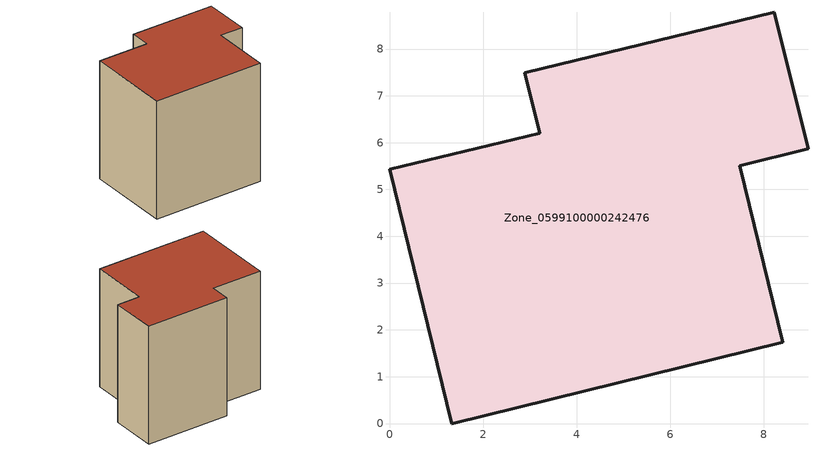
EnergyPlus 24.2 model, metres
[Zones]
Zone_0599100000242476
 floor ground (C_G): 2.89,7.49 8.22,8.78 8.94,5.87 7.48,5.51 8.4,1.74 1.33,0 0,5.43 3.21,6.2 z0
 wall outside (C_F): 1.33,0 8.4,1.74 7.48,5.51 8.94,5.87 8.22,8.78 2.89,7.49 3.21,6.2 0,5.43 1.33,0 z0:7.81
 roof outside (C_R): 8.22,8.78 2.89,7.49 3.21,6.2 0,5.43 1.33,0 8.4,1.74 7.48,5.51 8.94,5.87 z7.81
[BUILDING]
Pand.0599100000242476: North Axis=0; Terrain=City; Loads Convergence Tolerance Value=0.04; Temperature Convergence Tolerance Value=0.4; Solar Distribution=FullExterior; Maximum Number of Warmup Days=25; Minimum Number of Warmup Days=1
[Site:Location]
Rotterdam.The.Hague.AP_ZH_NLD Design_Conditions: Latitude=51.96; Longitude=4.45; Time Zone=1; Elevation=-4.5
[SITE:GROUNDTEMPERATURE:BUILDINGSURFACE]
18, 18, 18, 18, 18, 18, 18, 18, 18, 18, 18, 18
[MATERIAL] Thermal Absorptance=0.9; Solar Absorptance=0.7; Visible Absorptance=0.7
Name | Roughness | Thickness | Conductivity | Density | Specific Heat
G.TC.1946 | MediumSmooth | 0.15 | 1 | 540 | 1210
F.TC.1946 | Rough | 0.3 | 0.857143 | 1920 | 840
R.TC.1946 | MediumRough | 0.2 | 0.909091 | 1500 | 1000
[CONSTRUCTION]
C_G: G.TC.1946
C_F: F.TC.1946
C_R: R.TC.1946
[ZONE]
Zone_0599100000242476: Type=1; Multiplier=1; Ceiling Height=Autocalculate; Volume=Autocalculate; Floor Area=autocalculate; Part of Total Floor Area=Yes
[ZONEINFILTRATION:DESIGNFLOWRATE]
Infil_Zone_0599100000242476: Zone or ZoneList or Space or SpaceList=Zone_0599100000242476; Schedule=AlwaysOn; Design Flow Rate Calculation Method=Flow/Area; Flow Rate per Floor Area=0.003; Constant Term Coefficient=1; Temperature Term Coefficient=0; Velocity Term Coefficient=0; Velocity Squared Term Coefficient=0
[HVACTEMPLATE:ZONE:IDEALLOADSAIRSYSTEM]
Zone_0599100000242476: Maximum Heating Supply Air Temperature=50; Minimum Cooling Supply Air Temperature=13; Maximum Heating Supply Air Humidity Ratio=0.0156; Minimum Cooling Supply Air Humidity Ratio=0.0077; Heating Limit=NoLimit; Cooling Limit=NoLimit; Dehumidification Control Type=ConstantSensibleHeatRatio; Cooling Sensible Heat Ratio=0.7; Dehumidification Setpoint=60; Humidification Control Type=None; Humidification Setpoint=30; Outdoor Air Method=None; Outdoor Air Flow Rate per Person=0.00944; Outdoor Air Flow Rate per Zone Floor Area=0; Outdoor Air Flow Rate per Zone=0; Demand Controlled Ventilation Type=None; Outdoor Air Economizer Type=NoEconomizer; Heat Recovery Type=None; Sensible Heat Recovery Effectiveness=0.7; Latent Heat Recovery Effectiveness=0.65
[ZONECONTROL:THERMOSTAT]
ThermostatControl_Zone_0599100000242476: Zone or ZoneList=Zone_0599100000242476; Control Type Schedule=DualSetpointControlType; Control 1=Thermostat_Zone_0599100000242476; Temperature Difference Between Cutout And Setpoint=0
[THERMOSTATSETPOINT:DUALSETPOINT]
Thermostat_Zone_0599100000242476: Heating Setpoint Temperature Schedule=HeatingSetpoint_Zone_0599100000242476; Cooling Setpoint Temperature Schedule=CoolingSetpoint_Zone_0599100000242476
[SCHEDULE:COMPACT]
HeatingSetpoint_Zone_0599100000242476: Through: 12/31, For: AllDays, Until: 24:00, 21
CoolingSetpoint_Zone_0599100000242476: Through: 12/31, For: AllDays, Until: 24:00, 24
DualSetpointControlType: Through: 12/31, For: AllDays, Until: 24:00, 4
AlwaysOn: Through: 12/31, For: AllDays, Until: 24:00, 1
